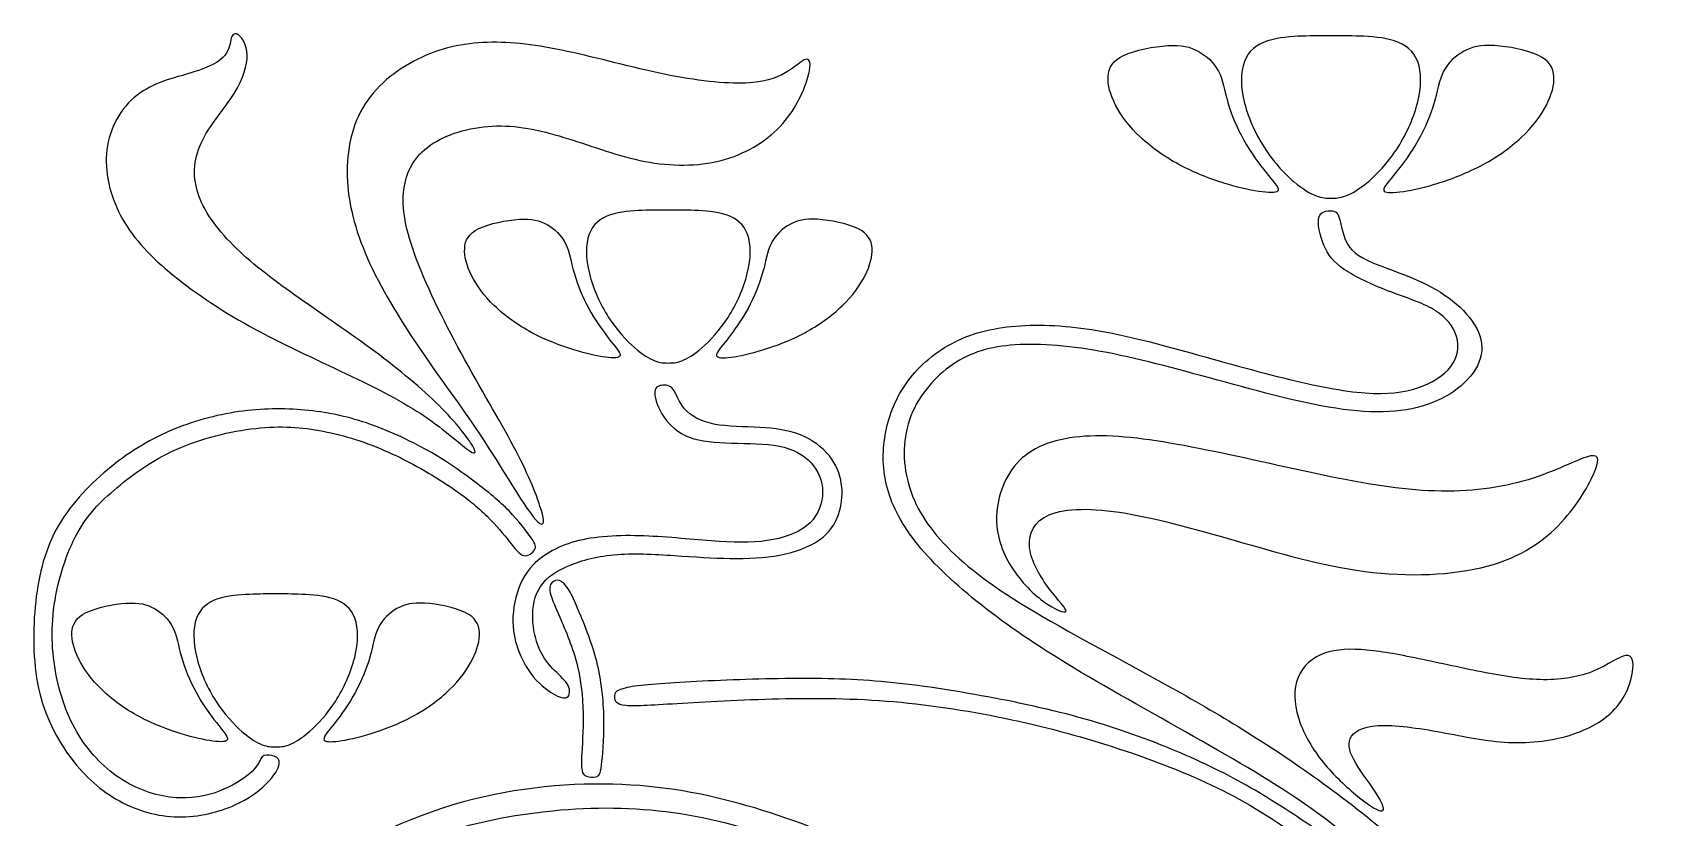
# Model space of a CAD drawing. Header units: millimetres. Extents: x -100 to 100, y -108 to 99.
# Drawn here: x 54.39 to 78.13, y 84.93 to 96.42 of the extents above; entities that cross this region are included whole.
import ezdxf

# ---------------------------------------------------------------- set-up
doc = ezdxf.new("R2010")
doc.units = ezdxf.units.MM
doc.header["$MEASUREMENT"] = 0

msp = doc.modelspace()

# ---------------------------------------------------------------- linework, layer by layer
at = {"color": 5, "linetype": 'ByBlock', "lineweight": -2}
for points, knots in [([(57.371, 93.261), (57.626, 93.012), (57.94, 92.779), (58.291, 92.531), (58.643, 92.283), (59.034, 92.019), (59.395, 91.751), (59.755, 91.482), (60.085, 91.208), (60.336, 90.959), (60.587, 90.71), (60.759, 90.485), (60.896, 90.248), (60.861, 90.235), (60.732, 90.333), (60.604, 90.43), (60.381, 90.637), (60.067, 90.842), (59.753, 91.047), (59.347, 91.249), (58.894, 91.465), (58.44, 91.68), (57.938, 91.91), (57.488, 92.164), (57.039, 92.418), (56.643, 92.696), (56.331, 92.965), (56.02, 93.235), (55.794, 93.496), (55.5, 94.104), (55.431, 94.45), (55.485, 94.764), (55.538, 95.078), (55.715, 95.36), (55.959, 95.533), (56.204, 95.706), (56.517, 95.771), (56.748, 95.843), (56.98, 95.915), (57.13, 95.995), (57.204, 96.086), (57.278, 96.177), (57.276, 96.279), (57.296, 96.34), (57.315, 96.401), (57.356, 96.421), (57.408, 96.381), (57.46, 96.342), (57.523, 96.242), (57.527, 96.093), (57.532, 95.945), (57.478, 95.749), (57.338, 95.526), (57.198, 95.304), (56.972, 95.056), (56.737, 94.55), (56.728, 94.293), (56.822, 94.032), (56.917, 93.772), (57.115, 93.509), (57.371, 93.261)], [0, 0, 0, 0, 0.045455, 0.045455, 0.045455, 0.090909, 0.090909, 0.090909, 0.136364, 0.136364, 0.136364, 0.181818, 0.181818, 0.227273, 0.227273, 0.227273, 0.272727, 0.272727, 0.272727, 0.318182, 0.318182, 0.318182, 0.363636, 0.363636, 0.363636, 0.409091, 0.409091, 0.409091, 0.454545, 0.454545, 0.5, 0.5, 0.5, 0.545455, 0.545455, 0.545455, 0.590909, 0.590909, 0.590909, 0.636364, 0.636364, 0.636364, 0.681818, 0.681818, 0.681818, 0.727273, 0.727273, 0.727273, 0.772727, 0.772727, 0.772727, 0.818182, 0.818182, 0.818182, 0.863636, 0.863636, 0.909091, 0.909091, 0.909091, 1, 1, 1, 1]), ([(60.029, 91.828), (59.748, 92.244), (59.475, 92.692), (59.103, 93.537), (59.003, 93.933), (58.992, 94.317), (58.981, 94.7), (59.058, 95.071), (59.254, 95.374), (59.449, 95.677), (59.762, 95.912), (60.088, 96.061), (60.413, 96.21), (60.75, 96.273), (61.108, 96.277), (61.467, 96.281), (61.847, 96.225), (62.294, 96.126), (62.741, 96.027), (63.256, 95.884), (63.718, 95.793), (64.179, 95.703), (64.587, 95.664), (64.874, 95.683), (65.161, 95.703), (65.328, 95.78), (65.583, 95.947), (65.672, 96.036), (65.77, 96.023), (65.78, 95.921), (65.721, 95.733), (65.663, 95.545), (65.537, 95.271), (65.323, 95.044), (65.109, 94.817), (64.807, 94.637), (64.462, 94.548), (64.116, 94.459), (63.727, 94.461), (63.345, 94.534), (62.964, 94.608), (62.589, 94.752), (62.229, 94.865), (61.869, 94.978), (61.522, 95.06), (61.178, 95.053), (60.833, 95.047), (60.49, 94.952), (60.251, 94.799), (60.011, 94.647), (59.874, 94.435), (59.781, 93.913), (59.825, 93.602), (59.977, 93.179), (60.129, 92.757), (60.389, 92.223), (60.662, 91.721), (60.935, 91.219), (61.222, 90.749), (61.426, 90.363), (61.63, 89.978), (61.75, 89.678), (61.811, 89.49), (61.873, 89.302), (61.874, 89.226), (61.838, 89.224), (61.802, 89.222), (61.728, 89.294), (61.4, 89.793), (61.146, 90.219), (60.874, 90.624), (60.602, 91.028), (60.311, 91.412), (60.029, 91.828)], [0, 0, 0, 0, 0.037037, 0.037037, 0.074074, 0.074074, 0.074074, 0.111111, 0.111111, 0.111111, 0.148148, 0.148148, 0.148148, 0.185185, 0.185185, 0.185185, 0.222222, 0.222222, 0.222222, 0.259259, 0.259259, 0.259259, 0.296296, 0.296296, 0.296296, 0.333333, 0.333333, 0.37037, 0.37037, 0.407407, 0.407407, 0.407407, 0.444444, 0.444444, 0.444444, 0.481481, 0.481481, 0.481481, 0.518519, 0.518519, 0.518519, 0.555556, 0.555556, 0.555556, 0.592593, 0.592593, 0.592593, 0.62963, 0.62963, 0.62963, 0.666667, 0.666667, 0.703704, 0.703704, 0.703704, 0.740741, 0.740741, 0.740741, 0.777778, 0.777778, 0.777778, 0.814815, 0.814815, 0.814815, 0.851852, 0.851852, 0.851852, 0.888889, 0.888889, 0.925926, 0.925926, 0.925926, 1, 1, 1, 1]), ([(72.432, 94.373), (72.33, 94.499), (72.209, 94.663), (72.108, 94.844), (72.006, 95.024), (71.925, 95.221), (71.874, 95.396), (71.823, 95.572), (71.802, 95.726), (71.736, 95.853), (71.67, 95.981), (71.559, 96.081), (71.322, 96.211), (71.196, 96.241), (70.994, 96.229), (70.792, 96.217), (70.515, 96.163), (70.349, 96.084), (70.184, 96.005), (70.13, 95.9), (70.122, 95.777), (70.114, 95.654), (70.153, 95.511), (70.232, 95.358), (70.312, 95.205), (70.433, 95.04), (70.599, 94.885), (70.764, 94.729), (70.974, 94.583), (71.199, 94.466), (71.424, 94.349), (71.665, 94.26), (71.869, 94.199), (72.074, 94.138), (72.242, 94.104), (72.374, 94.087), (72.507, 94.07), (72.604, 94.07), (72.611, 94.114), (72.618, 94.158), (72.535, 94.246), (72.432, 94.373)], [0, 0, 0, 0, 0.066667, 0.066667, 0.066667, 0.133333, 0.133333, 0.133333, 0.2, 0.2, 0.2, 0.266667, 0.266667, 0.333333, 0.333333, 0.333333, 0.4, 0.4, 0.4, 0.466667, 0.466667, 0.466667, 0.533333, 0.533333, 0.533333, 0.6, 0.6, 0.6, 0.666667, 0.666667, 0.666667, 0.733333, 0.733333, 0.733333, 0.8, 0.8, 0.8, 0.866667, 0.866667, 0.866667, 1, 1, 1, 1]), ([(73.383, 96.373), (73.252, 96.373), (73.122, 96.373), (72.962, 96.367), (72.802, 96.361), (72.611, 96.349), (72.454, 96.297), (72.297, 96.245), (72.174, 96.152), (72.115, 95.996), (72.055, 95.839), (72.058, 95.619), (72.178, 95.152), (72.294, 94.905), (72.427, 94.704), (72.561, 94.502), (72.712, 94.346), (72.841, 94.235), (72.971, 94.125), (73.081, 94.061), (73.167, 94.029), (73.254, 93.996), (73.318, 93.996), (73.383, 93.995)], [0, 0, 0, 0, 0.111111, 0.111111, 0.111111, 0.222222, 0.222222, 0.222222, 0.333333, 0.333333, 0.333333, 0.444444, 0.444444, 0.555556, 0.555556, 0.555556, 0.666667, 0.666667, 0.666667, 0.777778, 0.777778, 0.777778, 1, 1, 1, 1]), ([(73.383, 93.995), (73.447, 93.996), (73.511, 93.996), (73.598, 94.029), (73.684, 94.061), (73.794, 94.125), (73.924, 94.235), (74.053, 94.346), (74.204, 94.502), (74.338, 94.704), (74.471, 94.905), (74.587, 95.152), (74.707, 95.619), (74.71, 95.839), (74.65, 95.996), (74.591, 96.152), (74.468, 96.245), (74.154, 96.349), (73.963, 96.361), (73.643, 96.373), (73.513, 96.373), (73.383, 96.373)], [1, 1, 1, 1, 1.222222, 1.222222, 1.222222, 1.333333, 1.333333, 1.333333, 1.444444, 1.444444, 1.444444, 1.555556, 1.555556, 1.666667, 1.666667, 1.666667, 1.777778, 1.777778, 1.888889, 1.888889, 2, 2, 2, 2]), ([(74.332, 94.373), (74.435, 94.499), (74.556, 94.663), (74.657, 94.844), (74.759, 95.024), (74.84, 95.221), (74.891, 95.396), (74.942, 95.572), (74.963, 95.726), (75.029, 95.853), (75.095, 95.981), (75.206, 96.081), (75.324, 96.146), (75.443, 96.211), (75.57, 96.241), (75.973, 96.217), (76.25, 96.163), (76.416, 96.084), (76.581, 96.005), (76.635, 95.9), (76.643, 95.777), (76.651, 95.654), (76.612, 95.511), (76.533, 95.358), (76.453, 95.205), (76.332, 95.04), (76.166, 94.885), (76.001, 94.729), (75.791, 94.583), (75.566, 94.466), (75.341, 94.349), (75.1, 94.26), (74.896, 94.199), (74.691, 94.138), (74.523, 94.104), (74.391, 94.087), (74.258, 94.07), (74.161, 94.07), (74.154, 94.114), (74.147, 94.158), (74.23, 94.246), (74.332, 94.373)], [0, 0, 0, 0, 0.066667, 0.066667, 0.066667, 0.133333, 0.133333, 0.133333, 0.2, 0.2, 0.2, 0.266667, 0.266667, 0.266667, 0.333333, 0.333333, 0.4, 0.4, 0.4, 0.466667, 0.466667, 0.466667, 0.533333, 0.533333, 0.533333, 0.6, 0.6, 0.6, 0.666667, 0.666667, 0.666667, 0.733333, 0.733333, 0.733333, 0.8, 0.8, 0.8, 0.866667, 0.866667, 0.866667, 1, 1, 1, 1]), ([(63.689, 93.822), (63.57, 93.822), (63.451, 93.822), (63.305, 93.816), (63.158, 93.811), (62.984, 93.799), (62.841, 93.75), (62.698, 93.701), (62.585, 93.614), (62.531, 93.467), (62.476, 93.32), (62.479, 93.112), (62.588, 92.672), (62.695, 92.44), (62.816, 92.25), (62.938, 92.06), (63.076, 91.913), (63.314, 91.705), (63.413, 91.645), (63.492, 91.614), (63.572, 91.584), (63.63, 91.584), (63.689, 91.583)], [0, 0, 0, 0, 0.111111, 0.111111, 0.111111, 0.222222, 0.222222, 0.222222, 0.333333, 0.333333, 0.333333, 0.444444, 0.444444, 0.555556, 0.555556, 0.555556, 0.666667, 0.666667, 0.777778, 0.777778, 0.777778, 1, 1, 1, 1]), ([(63.689, 91.583), (63.748, 91.584), (63.807, 91.584), (63.886, 91.614), (63.965, 91.645), (64.065, 91.705), (64.184, 91.809), (64.302, 91.913), (64.44, 92.06), (64.562, 92.25), (64.684, 92.44), (64.79, 92.672), (64.899, 93.112), (64.902, 93.32), (64.848, 93.467), (64.793, 93.614), (64.681, 93.701), (64.537, 93.75), (64.394, 93.799), (64.22, 93.811), (64.073, 93.816), (63.927, 93.822), (63.808, 93.822), (63.689, 93.822)], [1, 1, 1, 1, 1.222222, 1.222222, 1.222222, 1.333333, 1.333333, 1.333333, 1.444444, 1.444444, 1.444444, 1.555556, 1.555556, 1.666667, 1.666667, 1.666667, 1.777778, 1.777778, 1.777778, 1.888889, 1.888889, 1.888889, 2, 2, 2, 2]), ([(77.435, 75.367), (77.374, 74.883), (77.262, 74.265), (77.057, 73.677), (76.851, 73.09), (76.551, 72.534), (76.193, 72.088), (75.836, 71.641), (75.421, 71.304), (74.997, 71.082), (74.572, 70.86), (74.139, 70.752), (73.696, 70.732), (73.253, 70.711), (72.801, 70.778), (72.405, 70.945), (72.008, 71.112), (71.667, 71.378), (71.386, 71.686), (71.104, 71.993), (70.882, 72.342), (70.586, 73.012), (70.511, 73.335), (70.448, 73.448), (70.385, 73.561), (70.334, 73.464), (70.36, 73.199), (70.385, 72.935), (70.489, 72.501), (70.649, 72.119), (70.808, 71.738), (71.023, 71.408), (71.364, 71.1), (71.705, 70.793), (72.171, 70.508), (72.686, 70.356), (73.201, 70.204), (73.765, 70.185), (74.843, 70.411), (75.358, 70.656), (75.788, 70.949), (76.217, 71.241), (76.562, 71.582), (76.873, 72.017), (77.185, 72.453), (77.462, 72.983), (77.674, 73.644), (77.885, 74.305), (78.029, 75.098), (78.079, 75.912), (78.129, 76.725), (78.085, 77.559), (77.733, 79.215), (77.425, 80.037), (77.048, 80.871), (76.67, 81.705), (76.221, 82.55), (75.595, 83.315), (74.969, 84.08), (74.165, 84.765), (73.409, 85.327), (72.653, 85.888), (71.945, 86.325), (70.441, 87.174), (69.644, 87.585), (68.455, 88.293), (68.062, 88.589), (67.771, 88.887), (67.481, 89.186), (67.292, 89.486), (67.11, 90.142), (67.117, 90.497), (67.358, 91.12), (67.592, 91.387), (67.851, 91.563), (68.11, 91.739), (68.396, 91.824), (68.764, 91.848), (69.133, 91.872), (69.585, 91.835), (70.106, 91.735), (70.626, 91.635), (71.215, 91.472), (71.838, 91.301), (72.46, 91.131), (73.116, 90.953), (73.663, 90.892), (74.209, 90.831), (74.646, 90.886), (74.993, 91.059), (75.339, 91.231), (75.595, 91.52), (75.589, 91.814), (75.584, 92.109), (75.317, 92.409), (74.646, 92.828), (74.243, 92.946), (73.996, 93.05), (73.75, 93.154), (73.661, 93.243), (73.605, 93.361), (73.55, 93.48), (73.528, 93.628), (73.502, 93.71), (73.476, 93.791), (73.446, 93.806), (73.385, 93.81), (73.324, 93.813), (73.231, 93.806), (73.205, 93.715), (73.179, 93.624), (73.22, 93.45), (73.339, 93.169), (73.416, 93.061), (73.576, 92.952), (73.735, 92.843), (73.976, 92.732), (74.446, 92.55), (74.676, 92.48), (75.024, 92.287), (75.143, 92.165), (75.2, 92.024), (75.258, 91.883), (75.254, 91.724), (75.087, 91.446), (74.924, 91.327), (74.728, 91.248), (74.532, 91.168), (74.302, 91.127), (74, 91.138), (73.698, 91.149), (73.324, 91.212), (72.862, 91.322), (72.401, 91.431), (71.853, 91.587), (70.849, 91.865), (70.393, 91.987), (69.963, 92.059), (69.533, 92.131), (69.129, 92.154), (68.772, 92.124), (68.414, 92.094), (68.103, 92.013), (67.831, 91.866), (67.558, 91.72), (67.325, 91.509), (67.162, 91.275), (66.999, 91.042), (66.906, 90.786), (66.862, 90.529), (66.817, 90.271), (66.821, 90.012), (66.893, 89.747), (66.966, 89.482), (67.106, 89.212), (67.573, 88.637), (67.899, 88.333), (68.273, 88.037), (68.648, 87.741), (69.07, 87.452), (69.624, 87.118), (70.178, 86.785), (70.863, 86.407), (72.116, 85.695), (72.683, 85.362), (73.187, 84.993), (73.691, 84.625), (74.131, 84.221), (74.513, 83.817), (74.895, 83.413), (75.217, 83.009), (75.903, 81.968), (76.266, 81.331), (76.582, 80.625), (76.899, 79.919), (77.17, 79.144), (77.318, 78.453), (77.466, 77.762), (77.492, 77.155), (77.5, 76.677), (77.507, 76.199), (77.496, 75.851), (77.435, 75.367)], [0, 0, 0, 0, 0.014925, 0.014925, 0.014925, 0.029851, 0.029851, 0.029851, 0.044776, 0.044776, 0.044776, 0.059701, 0.059701, 0.059701, 0.074627, 0.074627, 0.074627, 0.089552, 0.089552, 0.089552, 0.104478, 0.104478, 0.119403, 0.119403, 0.119403, 0.134328, 0.134328, 0.134328, 0.149254, 0.149254, 0.149254, 0.164179, 0.164179, 0.164179, 0.179104, 0.179104, 0.179104, 0.19403, 0.19403, 0.208955, 0.208955, 0.208955, 0.223881, 0.223881, 0.223881, 0.238806, 0.238806, 0.238806, 0.253731, 0.253731, 0.253731, 0.268657, 0.268657, 0.283582, 0.283582, 0.283582, 0.298507, 0.298507, 0.298507, 0.313433, 0.313433, 0.313433, 0.328358, 0.328358, 0.343284, 0.343284, 0.358209, 0.358209, 0.358209, 0.373134, 0.373134, 0.38806, 0.38806, 0.402985, 0.402985, 0.402985, 0.41791, 0.41791, 0.41791, 0.432836, 0.432836, 0.432836, 0.447761, 0.447761, 0.447761, 0.462687, 0.462687, 0.462687, 0.477612, 0.477612, 0.477612, 0.492537, 0.492537, 0.492537, 0.507463, 0.507463, 0.522388, 0.522388, 0.522388, 0.537313, 0.537313, 0.537313, 0.552239, 0.552239, 0.552239, 0.567164, 0.567164, 0.567164, 0.58209, 0.58209, 0.58209, 0.597015, 0.597015, 0.61194, 0.61194, 0.61194, 0.626866, 0.626866, 0.641791, 0.641791, 0.656716, 0.656716, 0.656716, 0.671642, 0.671642, 0.686567, 0.686567, 0.686567, 0.701493, 0.701493, 0.701493, 0.716418, 0.716418, 0.716418, 0.731343, 0.731343, 0.746269, 0.746269, 0.746269, 0.761194, 0.761194, 0.761194, 0.776119, 0.776119, 0.776119, 0.791045, 0.791045, 0.791045, 0.80597, 0.80597, 0.80597, 0.820896, 0.820896, 0.820896, 0.835821, 0.835821, 0.850746, 0.850746, 0.850746, 0.865672, 0.865672, 0.865672, 0.880597, 0.880597, 0.895522, 0.895522, 0.895522, 0.910448, 0.910448, 0.910448, 0.925373, 0.925373, 0.940299, 0.940299, 0.940299, 0.955224, 0.955224, 0.955224, 0.970149, 0.970149, 0.970149, 1, 1, 1, 1]), ([(62.821, 91.938), (62.728, 92.057), (62.617, 92.212), (62.524, 92.382), (62.432, 92.552), (62.357, 92.737), (62.31, 92.902), (62.264, 93.067), (62.245, 93.213), (62.185, 93.333), (62.124, 93.452), (62.023, 93.547), (61.915, 93.608), (61.806, 93.67), (61.691, 93.698), (61.506, 93.687), (61.322, 93.675), (61.068, 93.624), (60.917, 93.55), (60.766, 93.475), (60.717, 93.377), (60.703, 93.145), (60.738, 93.011), (60.81, 92.866), (60.883, 92.722), (60.994, 92.567), (61.296, 92.274), (61.488, 92.137), (61.694, 92.026), (61.9, 91.916), (62.12, 91.833), (62.306, 91.775), (62.493, 91.717), (62.647, 91.685), (62.768, 91.669), (62.889, 91.653), (62.978, 91.653), (62.984, 91.695), (62.99, 91.736), (62.914, 91.819), (62.821, 91.938)], [0, 0, 0, 0, 0.066667, 0.066667, 0.066667, 0.133333, 0.133333, 0.133333, 0.2, 0.2, 0.2, 0.266667, 0.266667, 0.266667, 0.333333, 0.333333, 0.333333, 0.4, 0.4, 0.4, 0.466667, 0.466667, 0.533333, 0.533333, 0.533333, 0.6, 0.6, 0.666667, 0.666667, 0.666667, 0.733333, 0.733333, 0.733333, 0.8, 0.8, 0.8, 0.866667, 0.866667, 0.866667, 1, 1, 1, 1]), ([(64.557, 91.938), (64.651, 92.057), (64.762, 92.212), (64.947, 92.552), (65.021, 92.737), (65.068, 92.902), (65.115, 93.067), (65.134, 93.213), (65.194, 93.333), (65.254, 93.452), (65.355, 93.547), (65.464, 93.608), (65.572, 93.67), (65.688, 93.698), (66.057, 93.675), (66.31, 93.624), (66.461, 93.55), (66.612, 93.475), (66.661, 93.377), (66.669, 93.261), (66.676, 93.145), (66.641, 93.011), (66.568, 92.866), (66.495, 92.722), (66.384, 92.567), (66.082, 92.274), (65.89, 92.137), (65.685, 92.026), (65.479, 91.916), (65.259, 91.833), (65.072, 91.775), (64.885, 91.717), (64.731, 91.685), (64.61, 91.669), (64.489, 91.653), (64.401, 91.653), (64.394, 91.695), (64.388, 91.736), (64.464, 91.819), (64.557, 91.938)], [0, 0, 0, 0, 0.066667, 0.066667, 0.133333, 0.133333, 0.133333, 0.2, 0.2, 0.2, 0.266667, 0.266667, 0.266667, 0.333333, 0.333333, 0.4, 0.4, 0.4, 0.466667, 0.466667, 0.466667, 0.533333, 0.533333, 0.533333, 0.6, 0.6, 0.666667, 0.666667, 0.666667, 0.733333, 0.733333, 0.733333, 0.8, 0.8, 0.8, 0.866667, 0.866667, 0.866667, 1, 1, 1, 1]), ([(61.719, 88.635), (61.865, 88.781), (62.087, 88.913), (62.381, 88.984), (62.674, 89.055), (63.039, 89.066), (63.764, 89.033), (64.123, 88.989), (64.74, 88.95), (64.998, 88.955), (65.222, 88.998), (65.446, 89.04), (65.637, 89.12), (65.762, 89.244), (65.887, 89.368), (65.946, 89.537), (65.944, 89.856), (65.883, 90.006), (65.776, 90.123), (65.668, 90.241), (65.515, 90.326), (65.31, 90.367), (65.105, 90.408), (64.849, 90.404), (64.379, 90.417), (64.164, 90.434), (63.996, 90.497), (63.829, 90.56), (63.708, 90.669), (63.54, 90.917), (63.491, 91.056), (63.49, 91.139), (63.488, 91.221), (63.532, 91.247), (63.589, 91.256), (63.645, 91.265), (63.714, 91.258), (63.762, 91.195), (63.81, 91.132), (63.838, 91.013), (63.925, 90.913), (64.012, 90.812), (64.158, 90.728), (64.555, 90.649), (64.805, 90.652), (65.251, 90.628), (65.448, 90.6), (65.621, 90.531), (65.794, 90.461), (65.944, 90.35), (66.045, 90.224), (66.146, 90.098), (66.198, 89.957), (66.241, 89.683), (66.231, 89.55), (66.193, 89.416), (66.154, 89.281), (66.085, 89.146), (65.953, 89.036), (65.82, 88.926), (65.624, 88.84), (65.404, 88.789), (65.185, 88.738), (64.942, 88.722), (64.69, 88.722), (64.438, 88.722), (64.177, 88.738), (63.597, 88.777), (63.278, 88.8), (62.996, 88.783), (62.713, 88.766), (62.467, 88.711), (62.266, 88.631), (62.065, 88.551), (61.909, 88.448), (61.819, 88.312), (61.728, 88.177), (61.702, 88.01), (61.706, 87.846), (61.711, 87.682), (61.746, 87.521), (61.863, 87.262), (61.945, 87.164), (62.026, 87.081), (62.108, 86.999), (62.189, 86.932), (62.224, 86.862), (62.259, 86.791), (62.248, 86.717), (62.208, 86.691), (62.167, 86.665), (62.096, 86.688), (62.001, 86.744), (61.906, 86.801), (61.785, 86.891), (61.678, 87.038), (61.57, 87.184), (61.476, 87.386), (61.437, 87.583), (61.398, 87.781), (61.415, 87.973), (61.458, 88.15), (61.502, 88.327), (61.572, 88.488), (61.719, 88.635)], [0, 0, 0, 0, 0.025641, 0.025641, 0.025641, 0.051282, 0.051282, 0.076923, 0.076923, 0.102564, 0.102564, 0.102564, 0.128205, 0.128205, 0.128205, 0.153846, 0.153846, 0.179487, 0.179487, 0.179487, 0.205128, 0.205128, 0.205128, 0.230769, 0.230769, 0.25641, 0.25641, 0.25641, 0.282051, 0.282051, 0.307692, 0.307692, 0.307692, 0.333333, 0.333333, 0.333333, 0.358974, 0.358974, 0.358974, 0.384615, 0.384615, 0.384615, 0.410256, 0.410256, 0.435897, 0.435897, 0.461538, 0.461538, 0.461538, 0.487179, 0.487179, 0.487179, 0.512821, 0.512821, 0.538462, 0.538462, 0.538462, 0.564103, 0.564103, 0.564103, 0.589744, 0.589744, 0.589744, 0.615385, 0.615385, 0.615385, 0.641026, 0.641026, 0.666667, 0.666667, 0.666667, 0.692308, 0.692308, 0.692308, 0.717949, 0.717949, 0.717949, 0.74359, 0.74359, 0.74359, 0.769231, 0.769231, 0.794872, 0.794872, 0.794872, 0.820513, 0.820513, 0.820513, 0.846154, 0.846154, 0.846154, 0.871795, 0.871795, 0.871795, 0.897436, 0.897436, 0.897436, 0.923077, 0.923077, 0.923077, 0.948718, 0.948718, 0.948718, 1, 1, 1, 1]), ([(60.487, 89.78), (60.24, 89.945), (59.916, 90.134), (59.595, 90.278), (59.273, 90.423), (58.955, 90.523), (58.641, 90.584), (58.328, 90.645), (58.021, 90.667), (57.653, 90.626), (57.285, 90.586), (56.857, 90.482), (56.491, 90.317), (56.124, 90.152), (55.818, 89.926), (55.577, 89.719), (55.336, 89.511), (55.16, 89.322), (55.012, 89.032), (54.864, 88.742), (54.744, 88.351), (54.698, 87.971), (54.653, 87.59), (54.682, 87.219), (54.764, 86.882), (54.845, 86.545), (54.979, 86.241), (55.351, 85.734), (55.59, 85.53), (55.849, 85.399), (56.107, 85.269), (56.385, 85.211), (56.629, 85.217), (56.872, 85.222), (57.082, 85.291), (57.253, 85.374), (57.424, 85.458), (57.558, 85.556), (57.631, 85.638), (57.704, 85.721), (57.717, 85.787), (57.75, 85.819), (57.784, 85.85), (57.837, 85.847), (57.887, 85.836), (57.937, 85.826), (57.984, 85.81), (57.995, 85.76), (58.006, 85.71), (57.982, 85.626), (57.889, 85.512), (57.797, 85.398), (57.635, 85.254), (57.172, 85.026), (56.87, 84.942), (56.571, 84.939), (56.272, 84.935), (55.976, 85.011), (55.709, 85.147), (55.442, 85.283), (55.205, 85.48), (54.781, 86.013), (54.593, 86.351), (54.495, 86.747), (54.397, 87.143), (54.388, 87.599), (54.427, 88.015), (54.466, 88.431), (54.553, 88.807), (54.918, 89.481), (55.196, 89.78), (55.485, 90.021), (55.774, 90.263), (56.074, 90.449), (56.398, 90.588), (56.722, 90.728), (57.07, 90.823), (57.407, 90.871), (57.743, 90.919), (58.067, 90.921), (58.68, 90.865), (58.969, 90.808), (59.579, 90.602), (59.899, 90.454), (60.172, 90.3), (60.444, 90.147), (60.668, 89.987), (60.862, 89.841), (61.055, 89.695), (61.218, 89.561), (61.359, 89.417), (61.5, 89.272), (61.619, 89.116), (61.683, 89.022), (61.748, 88.928), (61.759, 88.894), (61.733, 88.85), (61.706, 88.805), (61.641, 88.75), (61.576, 88.764), (61.511, 88.779), (61.446, 88.865), (61.362, 88.971), (61.278, 89.078), (61.174, 89.205), (61.038, 89.34), (60.902, 89.474), (60.733, 89.615), (60.487, 89.78)], [0, 0, 0, 0, 0.025641, 0.025641, 0.025641, 0.051282, 0.051282, 0.051282, 0.076923, 0.076923, 0.076923, 0.102564, 0.102564, 0.102564, 0.128205, 0.128205, 0.128205, 0.153846, 0.153846, 0.153846, 0.179487, 0.179487, 0.179487, 0.205128, 0.205128, 0.205128, 0.230769, 0.230769, 0.25641, 0.25641, 0.25641, 0.282051, 0.282051, 0.282051, 0.307692, 0.307692, 0.307692, 0.333333, 0.333333, 0.333333, 0.358974, 0.358974, 0.358974, 0.384615, 0.384615, 0.384615, 0.410256, 0.410256, 0.410256, 0.435897, 0.435897, 0.435897, 0.461538, 0.461538, 0.487179, 0.487179, 0.487179, 0.512821, 0.512821, 0.512821, 0.538462, 0.538462, 0.564103, 0.564103, 0.564103, 0.589744, 0.589744, 0.589744, 0.615385, 0.615385, 0.641026, 0.641026, 0.641026, 0.666667, 0.666667, 0.666667, 0.692308, 0.692308, 0.692308, 0.717949, 0.717949, 0.74359, 0.74359, 0.769231, 0.769231, 0.769231, 0.794872, 0.794872, 0.794872, 0.820513, 0.820513, 0.820513, 0.846154, 0.846154, 0.846154, 0.871795, 0.871795, 0.871795, 0.897436, 0.897436, 0.897436, 0.923077, 0.923077, 0.923077, 0.948718, 0.948718, 0.948718, 1, 1, 1, 1]), ([(71.342, 90.353), (71.918, 90.242), (72.581, 90.086), (73.178, 89.96), (73.774, 89.834), (74.304, 89.738), (74.806, 89.714), (75.308, 89.689), (75.782, 89.738), (76.19, 89.853), (76.598, 89.967), (76.938, 90.149), (77.118, 90.206), (77.298, 90.264), (77.316, 90.197), (77.25, 90.023), (77.183, 89.849), (77.031, 89.567), (76.796, 89.3), (76.56, 89.034), (76.242, 88.782), (75.76, 88.635), (75.278, 88.489), (74.634, 88.448), (73.996, 88.519), (73.359, 88.589), (72.729, 88.771), (72.109, 88.948), (71.488, 89.126), (70.877, 89.3), (70.38, 89.384), (69.884, 89.467), (69.502, 89.46), (69.035, 89.267), (68.95, 89.082), (68.974, 88.878), (68.998, 88.674), (69.131, 88.452), (69.261, 88.28), (69.391, 88.107), (69.517, 87.985), (69.506, 87.95), (69.495, 87.915), (69.346, 87.967), (69.176, 88.093), (69.005, 88.219), (68.813, 88.419), (68.679, 88.645), (68.546, 88.871), (68.472, 89.123), (68.494, 89.402), (68.516, 89.682), (68.635, 89.99), (68.867, 90.193), (69.098, 90.397), (69.443, 90.497), (69.86, 90.514), (70.276, 90.531), (70.765, 90.464), (71.342, 90.353)], [0, 0, 0, 0, 0.047619, 0.047619, 0.047619, 0.095238, 0.095238, 0.095238, 0.142857, 0.142857, 0.142857, 0.190476, 0.190476, 0.190476, 0.238095, 0.238095, 0.238095, 0.285714, 0.285714, 0.285714, 0.333333, 0.333333, 0.333333, 0.380952, 0.380952, 0.380952, 0.428571, 0.428571, 0.428571, 0.47619, 0.47619, 0.47619, 0.52381, 0.52381, 0.571429, 0.571429, 0.571429, 0.619048, 0.619048, 0.619048, 0.666667, 0.666667, 0.666667, 0.714286, 0.714286, 0.714286, 0.761905, 0.761905, 0.761905, 0.809524, 0.809524, 0.809524, 0.857143, 0.857143, 0.857143, 0.904762, 0.904762, 0.904762, 1, 1, 1, 1]), ([(62.412, 87.874), (62.486, 87.695), (62.589, 87.436), (62.654, 87.161), (62.719, 86.886), (62.745, 86.595), (62.748, 86.33), (62.75, 86.065), (62.73, 85.826), (62.693, 85.563), (62.676, 85.539), (62.631, 85.528), (62.586, 85.517), (62.511, 85.519), (62.469, 85.546), (62.426, 85.574), (62.415, 85.628), (62.419, 85.763), (62.423, 85.898), (62.441, 86.115), (62.442, 86.359), (62.443, 86.602), (62.426, 86.873), (62.361, 87.141), (62.297, 87.408), (62.184, 87.673), (62.101, 87.864), (62.019, 88.055), (61.967, 88.172), (61.945, 88.327), (61.974, 88.366), (62.009, 88.386), (62.045, 88.407), (62.085, 88.409), (62.169, 88.357), (62.211, 88.303), (62.254, 88.227), (62.297, 88.151), (62.339, 88.053), (62.412, 87.874)], [0, 0, 0, 0, 0.066667, 0.066667, 0.066667, 0.133333, 0.133333, 0.133333, 0.2, 0.2, 0.266667, 0.266667, 0.266667, 0.333333, 0.333333, 0.333333, 0.4, 0.4, 0.4, 0.466667, 0.466667, 0.466667, 0.533333, 0.533333, 0.533333, 0.6, 0.6, 0.6, 0.666667, 0.666667, 0.733333, 0.733333, 0.733333, 0.8, 0.8, 0.866667, 0.866667, 0.866667, 1, 1, 1, 1]), ([(57.946, 88.203), (57.827, 88.203), (57.708, 88.203), (57.562, 88.197), (57.415, 88.191), (57.241, 88.18), (56.954, 88.082), (56.842, 87.995), (56.787, 87.848), (56.733, 87.701), (56.736, 87.493), (56.845, 87.053), (56.951, 86.821), (57.073, 86.631), (57.195, 86.441), (57.333, 86.294), (57.451, 86.19), (57.57, 86.086), (57.67, 86.026), (57.749, 85.995), (57.828, 85.965), (57.887, 85.964), (57.946, 85.964)], [0, 0, 0, 0, 0.111111, 0.111111, 0.111111, 0.222222, 0.222222, 0.333333, 0.333333, 0.333333, 0.444444, 0.444444, 0.555556, 0.555556, 0.555556, 0.666667, 0.666667, 0.666667, 0.777778, 0.777778, 0.777778, 1, 1, 1, 1]), ([(57.946, 85.964), (58.005, 85.964), (58.063, 85.965), (58.143, 85.995), (58.222, 86.026), (58.322, 86.086), (58.44, 86.19), (58.559, 86.294), (58.697, 86.441), (58.819, 86.631), (58.94, 86.821), (59.047, 87.053), (59.156, 87.493), (59.159, 87.701), (59.104, 87.848), (59.05, 87.995), (58.937, 88.082), (58.794, 88.131), (58.651, 88.18), (58.477, 88.191), (58.33, 88.197), (58.184, 88.203), (58.065, 88.203), (57.946, 88.203)], [1, 1, 1, 1, 1.222222, 1.222222, 1.222222, 1.333333, 1.333333, 1.333333, 1.444444, 1.444444, 1.444444, 1.555556, 1.555556, 1.666667, 1.666667, 1.666667, 1.777778, 1.777778, 1.777778, 1.888889, 1.888889, 1.888889, 2, 2, 2, 2]), ([(57.078, 86.319), (56.984, 86.438), (56.873, 86.593), (56.781, 86.763), (56.688, 86.933), (56.614, 87.118), (56.567, 87.283), (56.52, 87.448), (56.501, 87.594), (56.441, 87.713), (56.381, 87.833), (56.28, 87.928), (56.063, 88.051), (55.947, 88.079), (55.763, 88.068), (55.578, 88.056), (55.325, 88.005), (55.174, 87.931), (55.023, 87.856), (54.974, 87.758), (54.966, 87.642), (54.959, 87.526), (54.994, 87.392), (55.067, 87.247), (55.14, 87.103), (55.251, 86.948), (55.402, 86.802), (55.553, 86.655), (55.745, 86.517), (55.95, 86.407), (56.156, 86.297), (56.376, 86.213), (56.563, 86.156), (56.75, 86.098), (56.904, 86.066), (57.025, 86.05), (57.146, 86.034), (57.234, 86.034), (57.241, 86.076), (57.247, 86.117), (57.171, 86.2), (57.078, 86.319)], [0, 0, 0, 0, 0.066667, 0.066667, 0.066667, 0.133333, 0.133333, 0.133333, 0.2, 0.2, 0.2, 0.266667, 0.266667, 0.333333, 0.333333, 0.333333, 0.4, 0.4, 0.4, 0.466667, 0.466667, 0.466667, 0.533333, 0.533333, 0.533333, 0.6, 0.6, 0.6, 0.666667, 0.666667, 0.666667, 0.733333, 0.733333, 0.733333, 0.8, 0.8, 0.8, 0.866667, 0.866667, 0.866667, 1, 1, 1, 1]), ([(58.814, 86.319), (58.907, 86.438), (59.018, 86.593), (59.111, 86.763), (59.203, 86.933), (59.278, 87.118), (59.325, 87.283), (59.371, 87.448), (59.39, 87.594), (59.45, 87.713), (59.511, 87.833), (59.612, 87.928), (59.72, 87.989), (59.829, 88.051), (59.944, 88.079), (60.129, 88.068), (60.313, 88.056), (60.567, 88.005), (60.718, 87.931), (60.869, 87.856), (60.918, 87.758), (60.932, 87.526), (60.897, 87.392), (60.752, 87.103), (60.641, 86.948), (60.49, 86.802), (60.339, 86.655), (60.147, 86.517), (59.941, 86.407), (59.735, 86.297), (59.515, 86.213), (59.329, 86.156), (59.142, 86.098), (58.988, 86.066), (58.867, 86.05), (58.746, 86.034), (58.657, 86.034), (58.651, 86.076), (58.645, 86.117), (58.721, 86.2), (58.814, 86.319)], [0, 0, 0, 0, 0.066667, 0.066667, 0.066667, 0.133333, 0.133333, 0.133333, 0.2, 0.2, 0.2, 0.266667, 0.266667, 0.266667, 0.333333, 0.333333, 0.333333, 0.4, 0.4, 0.4, 0.466667, 0.466667, 0.533333, 0.533333, 0.6, 0.6, 0.6, 0.666667, 0.666667, 0.666667, 0.733333, 0.733333, 0.733333, 0.8, 0.8, 0.8, 0.866667, 0.866667, 0.866667, 1, 1, 1, 1]), ([(74.608, 87.267), (74.91, 87.205), (75.258, 87.126), (75.584, 87.062), (75.91, 86.998), (76.214, 86.949), (76.77, 86.946), (77.022, 86.99), (77.229, 87.076), (77.437, 87.163), (77.6, 87.29), (77.694, 87.303), (77.789, 87.316), (77.815, 87.214), (77.794, 87.065), (77.774, 86.916), (77.707, 86.72), (77.564, 86.551), (77.42, 86.383), (77.2, 86.242), (76.922, 86.15), (76.644, 86.058), (76.309, 86.016), (75.981, 86.031), (75.653, 86.045), (75.332, 86.118), (74.996, 86.179), (74.66, 86.24), (74.308, 86.29), (74.07, 86.276), (73.832, 86.262), (73.707, 86.184), (73.664, 86.087), (73.62, 85.99), (73.658, 85.873), (73.745, 85.726), (73.833, 85.579), (73.972, 85.401), (74.058, 85.265), (74.143, 85.128), (74.174, 85.034), (74.128, 85.026), (74.082, 85.017), (73.958, 85.095), (73.801, 85.219), (73.645, 85.343), (73.456, 85.514), (73.297, 85.703), (73.139, 85.892), (73.011, 86.099), (72.933, 86.311), (72.855, 86.523), (72.828, 86.74), (72.877, 86.917), (72.928, 87.094), (73.055, 87.231), (73.221, 87.308), (73.387, 87.385), (73.591, 87.402), (73.821, 87.388), (74.05, 87.374), (74.306, 87.329), (74.608, 87.267)], [0, 0, 0, 0, 0.045455, 0.045455, 0.045455, 0.090909, 0.090909, 0.136364, 0.136364, 0.136364, 0.181818, 0.181818, 0.181818, 0.227273, 0.227273, 0.227273, 0.272727, 0.272727, 0.272727, 0.318182, 0.318182, 0.318182, 0.363636, 0.363636, 0.363636, 0.409091, 0.409091, 0.409091, 0.454545, 0.454545, 0.454545, 0.5, 0.5, 0.5, 0.545455, 0.545455, 0.545455, 0.590909, 0.590909, 0.590909, 0.636364, 0.636364, 0.636364, 0.681818, 0.681818, 0.681818, 0.727273, 0.727273, 0.727273, 0.772727, 0.772727, 0.772727, 0.818182, 0.818182, 0.818182, 0.863636, 0.863636, 0.863636, 0.909091, 0.909091, 0.909091, 1, 1, 1, 1]), ([(68.267, 86.714), (68.774, 86.622), (69.3, 86.509), (70.273, 86.233), (70.719, 86.069), (71.117, 85.902), (71.516, 85.734), (71.866, 85.562), (72.207, 85.366), (72.548, 85.171), (72.879, 84.952), (73.188, 84.737), (73.496, 84.523), (73.781, 84.311), (74.046, 84.075), (74.311, 83.839), (74.556, 83.578), (74.718, 83.393), (74.88, 83.209), (74.96, 83.102), (74.988, 83.029), (75.017, 82.957), (74.995, 82.92), (74.846, 83.04), (74.697, 83.161), (74.421, 83.439), (74.094, 83.725), (73.767, 84.011), (73.389, 84.306), (73.006, 84.579), (72.624, 84.852), (72.236, 85.104), (71.801, 85.325), (71.366, 85.545), (70.882, 85.734), (70.384, 85.902), (69.885, 86.069), (69.372, 86.216), (68.818, 86.339), (68.264, 86.462), (67.67, 86.562), (67.094, 86.617), (66.519, 86.672), (65.963, 86.681), (65.41, 86.671), (64.857, 86.661), (64.307, 86.631), (63.485, 86.581), (63.212, 86.56), (63.068, 86.574), (62.923, 86.588), (62.907, 86.636), (62.895, 86.736), (62.901, 86.788), (63.056, 86.826), (63.21, 86.864), (63.514, 86.888), (63.936, 86.912), (64.357, 86.935), (64.896, 86.957), (65.391, 86.963), (65.886, 86.97), (66.336, 86.961), (66.804, 86.92), (67.273, 86.879), (67.76, 86.807), (68.267, 86.714)], [0, 0, 0, 0, 0.041667, 0.041667, 0.083333, 0.083333, 0.083333, 0.125, 0.125, 0.125, 0.166667, 0.166667, 0.166667, 0.208333, 0.208333, 0.208333, 0.25, 0.25, 0.25, 0.291667, 0.291667, 0.291667, 0.333333, 0.333333, 0.333333, 0.375, 0.375, 0.375, 0.416667, 0.416667, 0.416667, 0.458333, 0.458333, 0.458333, 0.5, 0.5, 0.5, 0.541667, 0.541667, 0.541667, 0.583333, 0.583333, 0.583333, 0.625, 0.625, 0.625, 0.666667, 0.666667, 0.708333, 0.708333, 0.708333, 0.75, 0.75, 0.791667, 0.791667, 0.791667, 0.833333, 0.833333, 0.833333, 0.875, 0.875, 0.875, 0.916667, 0.916667, 0.916667, 1, 1, 1, 1]), ([(56.728, 82.677), (57.101, 83.087), (57.619, 83.569), (58.273, 84.013), (58.927, 84.458), (59.717, 84.865), (60.522, 85.11), (61.328, 85.354), (62.151, 85.436), (63.6, 85.399), (64.226, 85.28), (64.839, 85.104), (65.452, 84.928), (66.053, 84.695), (67.209, 84.124), (67.764, 83.787), (68.209, 83.435), (68.653, 83.083), (68.987, 82.716), (69.383, 82.246), (69.446, 82.142), (69.437, 82.09), (69.428, 82.038), (69.346, 82.038), (69.265, 82.049), (69.183, 82.061), (69.102, 82.083), (68.757, 82.405), (68.494, 82.705), (68.14, 83.02), (67.787, 83.335), (67.342, 83.665), (66.827, 83.952), (66.312, 84.239), (65.726, 84.484), (65.152, 84.671), (64.578, 84.858), (64.015, 84.988), (63.435, 85.041), (62.855, 85.095), (62.258, 85.073), (61.669, 84.991), (61.08, 84.91), (60.498, 84.769), (59.42, 84.347), (58.924, 84.065), (58.464, 83.745), (58.005, 83.424), (57.582, 83.065), (57.251, 82.737), (56.919, 82.409), (56.678, 82.112), (56.502, 81.844), (56.326, 81.575), (56.215, 81.334), (56.113, 81.212), (56.011, 81.09), (55.919, 81.086), (55.859, 81.095), (55.8, 81.105), (55.774, 81.127), (55.787, 81.212), (55.8, 81.297), (55.852, 81.445), (55.991, 81.688), (56.13, 81.931), (56.356, 82.268), (56.728, 82.677)], [0, 0, 0, 0, 0.04, 0.04, 0.04, 0.08, 0.08, 0.08, 0.12, 0.12, 0.16, 0.16, 0.16, 0.2, 0.2, 0.24, 0.24, 0.24, 0.28, 0.28, 0.32, 0.32, 0.32, 0.36, 0.36, 0.36, 0.4, 0.4, 0.44, 0.44, 0.44, 0.48, 0.48, 0.48, 0.52, 0.52, 0.52, 0.56, 0.56, 0.56, 0.6, 0.6, 0.6, 0.64, 0.64, 0.68, 0.68, 0.68, 0.72, 0.72, 0.72, 0.76, 0.76, 0.76, 0.8, 0.8, 0.8, 0.84, 0.84, 0.84, 0.88, 0.88, 0.88, 0.92, 0.92, 0.92, 1, 1, 1, 1])]:
    msp.add_open_spline(points, degree=3, knots=knots, dxfattribs=at)

doc.saveas('drawing.dxf')
